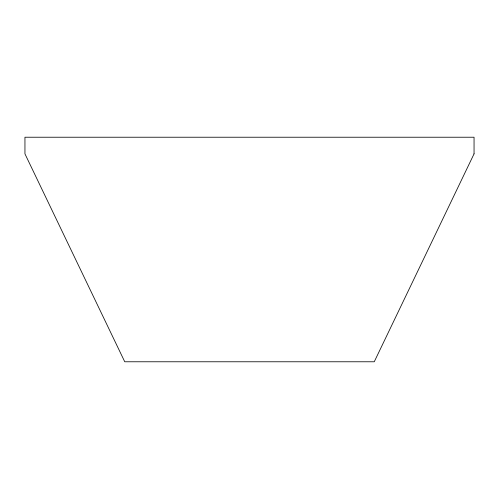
<?xml version="1.0" encoding="UTF-8"?>
<svg xmlns="http://www.w3.org/2000/svg" width="499" height="499" viewBox="0 0 499 499"><rect width="100%" height="100%" fill="white"/><g stroke="black" fill="none" stroke-linecap="round" stroke-linejoin="round"><path stroke-width="0.75" d="M474.05 153.86L374.25 361.775L124.75 361.775L24.95 153.86L24.95 137.225L474.05 137.225L474.05 153.86"/></g></svg>
